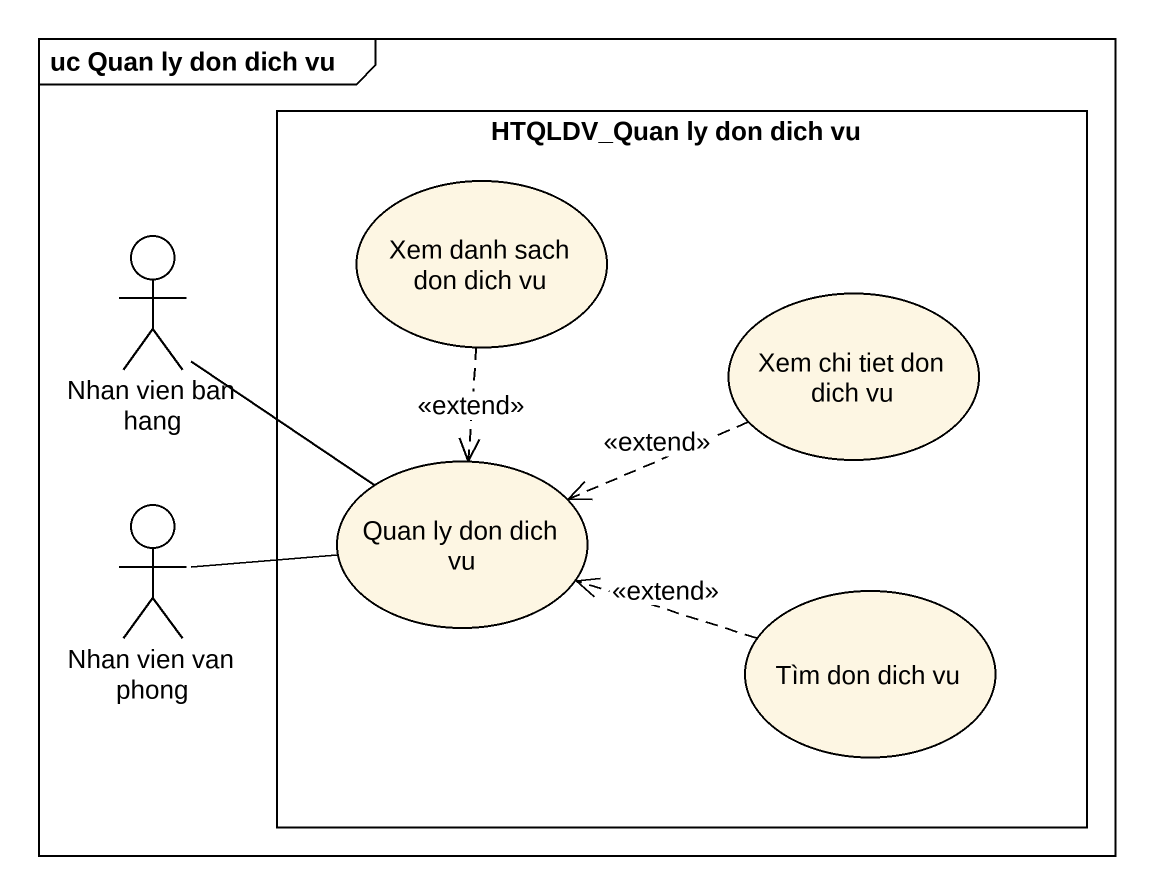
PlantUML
@startuml
mainframe uc Quan ly don dich vu
rectangle "HTQLDV_Quan ly don dich vu" as HTQLDV_Quan_ly_don_dich_vu {
  usecase "Xem danh sach don dich vu" as Xem_danh_sach_don_dich_vu
  usecase "Xem chi tiet don dich vu" as Xem_chi_tiet_don_dich_vu
  usecase "Quan ly don dich vu" as Quan_ly_don_dich_vu
  usecase "Tìm don dich vu" as Tìm_don_dich_vu
}
actor "Nhan vien ban hang" as Nhan_vien_ban_hang
actor "Nhan vien van phong" as Nhan_vien_van_phong
Nhan_vien_ban_hang -- Quan_ly_don_dich_vu
Xem_danh_sach_don_dich_vu ..> Quan_ly_don_dich_vu : <<extend>>
Xem_chi_tiet_don_dich_vu .left.> Quan_ly_don_dich_vu : <<extend>>
Nhan_vien_van_phong -right- Quan_ly_don_dich_vu
Tìm_don_dich_vu .left.> Quan_ly_don_dich_vu : <<extend>>
@enduml
